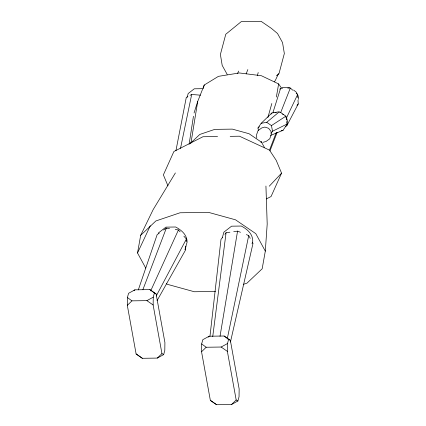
<?xml version="1.0" encoding="UTF-8"?>
<svg xmlns="http://www.w3.org/2000/svg" width="426" height="426" viewBox="0 0 426 426"><rect width="100%" height="100%" fill="white"/><g stroke="black" fill="none" stroke-linecap="round" stroke-linejoin="round"><path stroke-width="0.64" d="M127.31 305.351L127.422 297.54L128.567 293.301L134.92 289.829L149.872 289.611L156.113 293.951L164.915 342.563L164.803 350.374L163.659 354.613L157.306 358.085L142.348 358.303L136.112 353.963L127.31 305.351L131.943 300.857L146.901 300.639L153.254 297.167L154.398 292.923L149.872 289.611M163.659 354.613L161.939 353.591L153.136 304.979L153.254 297.167M201.546 351.748L201.658 343.936L202.803 339.698L209.155 336.226L224.108 336.007L230.349 340.347L239.151 388.959L239.039 396.771L237.894 401.01L231.542 404.482L216.584 404.7L210.348 400.36L201.546 351.748L206.179 347.249L221.137 347.03L227.489 343.558L228.634 339.32L224.108 336.007M237.894 401.01L236.18 399.982L227.372 351.37L227.489 343.558M243.267 284.403L246.989 283.141L262.166 268.79L265.307 251.122L267.198 224.06L265.93 186.05M185.821 246.185L185.512 250.078L157.029 300.692M186.178 241.643L186.386 239.045L183.878 236.174M209.991 336.13L220.982 239.417L222.548 237.362M212.734 336.599L226.073 232.74L229.902 232.207M189.096 144.329L193.452 116.223M281.245 87.74L278.631 83.927L261.388 75.727L239.353 72.953L218.442 76.35L204.251 85.014L197.712 101.425L190.944 143.067M220.024 336.3L237.559 231.137L240.493 232.298M276.373 97.016L278.631 83.927M145.767 268.135L137.523 252.985L140.671 235.322L153.163 209.603L175.379 172.945M175.917 150.777L186.279 97.442L187.903 96.548M180.502 148.392L191.684 94.455L200.502 95.179M227.212 339.053L248.715 235.546L246.366 234.614M230.45 341.998L253.007 243.379L252.389 242.261M257.373 75.753L258.204 72.532M278.482 73.677L275.292 80.514L274.259 81.84M267.89 117.549L271.815 103.518M187.131 97.288L188.191 93.523L194.277 88.8L202.009 88.688M184.964 249.721L187.105 242.128C187.168 234.87 181.535 230.115 175.656 226.999L165.911 227.138L158.238 233.091M222.292 237.83L223.895 232.138L231.568 226.179L241.313 226.041C247.192 229.161 252.826 233.911 252.762 241.169L252.048 243.699M194.054 113.002L197.712 101.425M203.09 88.677L204.251 85.014M282.544 88.278L280.601 88.336L272.912 112.645L276.17 112.544M260.989 142.598L261.404 141.336M138.328 289.856L157.151 234.635L159.313 233.107M142.902 289.627L166.332 228.128L169.521 228.608M269.679 149.675L276.272 132.518M269.988 150.873L277.108 132.454M246.159 73.863L247.841 69.576M279.435 112.443L280.739 112.405L290.335 88.038L292.768 90.195M230.178 136.347L239.476 136.208L269.504 150.122L276.229 160.368L281.565 173.158L271.058 196.53L266.314 198.942M150.682 290.883L178.441 229.955L175.256 229.476M137.523 252.985L150.287 225.764M286.735 119.509L286.613 117.608L297.641 94.508L296.177 93.214M237.559 73.394L238.704 71.078M285.793 126.591L287.092 125.207L298.237 103.955L297.998 100.174M156.182 296.049L186.386 239.045M258.47 130.521L257.986 128.013L261.154 123.316L271.777 113.06L273.689 112.714M271.053 114.131L271.777 113.06M271.128 133.317L272.539 131.229L287.374 123.897L286.879 121.325M270.553 135.436L283.029 130.335L287.374 123.897M224.896 234.279L226.073 232.74M279.738 89.252L280.601 88.336M296.943 105.334L298.237 103.955M269.253 186.21L281.565 173.158M133.993 290.729L134.92 289.829M157.306 358.085L161.939 353.591M208.229 337.12L209.155 336.226M231.542 404.482L236.18 399.982M190.401 143.317L199.783 134.446L214.752 129.376L232.335 129.121L249.05 133.727L261.591 142.279L264.376 147.401M140.671 235.322L155.847 220.972L180.049 212.776L208.484 212.361L235.519 219.811L255.797 233.645L265.307 251.122M257.986 128.013L259.402 126.735M261.154 123.316L266.729 122.315L279.419 111.687L274.962 112.485M276.453 75.769L278.961 73.73L284.339 53.527L282.539 42.584L277.512 33.5L271.399 28.382L261.074 21.3L241.313 21.588L225.775 34.256L220.396 54.459L222.196 65.402L227.223 74.486M163.632 230.045L166.332 228.128M272.539 131.229L271.447 125.59L285.878 116.176L282.651 113.928M190.065 95.349L191.684 94.455M262.927 142.343L266.01 141.485L269.738 138.833L271.229 134.605L271 131.41L268.63 128.285L264.85 127.076L261.761 127.938L258.039 130.59L256.548 134.818L256.777 138.013M281.117 130.675L283.029 130.335M233.73 231.669L237.559 231.137M287.736 88.118L290.335 88.038M281.884 87.522L289.616 87.41M217.564 136.528L202.952 136.741L173.888 151.512L163.376 174.884L167.956 185.848M215.513 291.443L194.352 291.751L167.317 284.302L166.22 283.556M154.398 292.923L156.113 293.951M228.634 339.32L230.349 340.347M136.112 353.963L142.348 358.303M210.348 400.36L216.584 404.7M266.729 122.315L271.447 125.59M221.137 347.03L227.372 351.37M146.901 300.639L153.136 304.979M201.658 343.936L206.179 347.249M127.422 297.54L131.943 300.857M293.573 90.046L296.033 91.947L297.934 95.333L298.69 99.407M280.739 112.405L283.189 114.573M285.638 116.74L286.613 117.608M178.441 229.955L180.113 231.872M248.715 235.546L250.248 238.342M285.878 116.176L286.629 120.036M286.954 118.817L287.465 121.548M297.641 94.508L297.838 97.655M286.895 122.044L287.092 125.207"/></g></svg>
